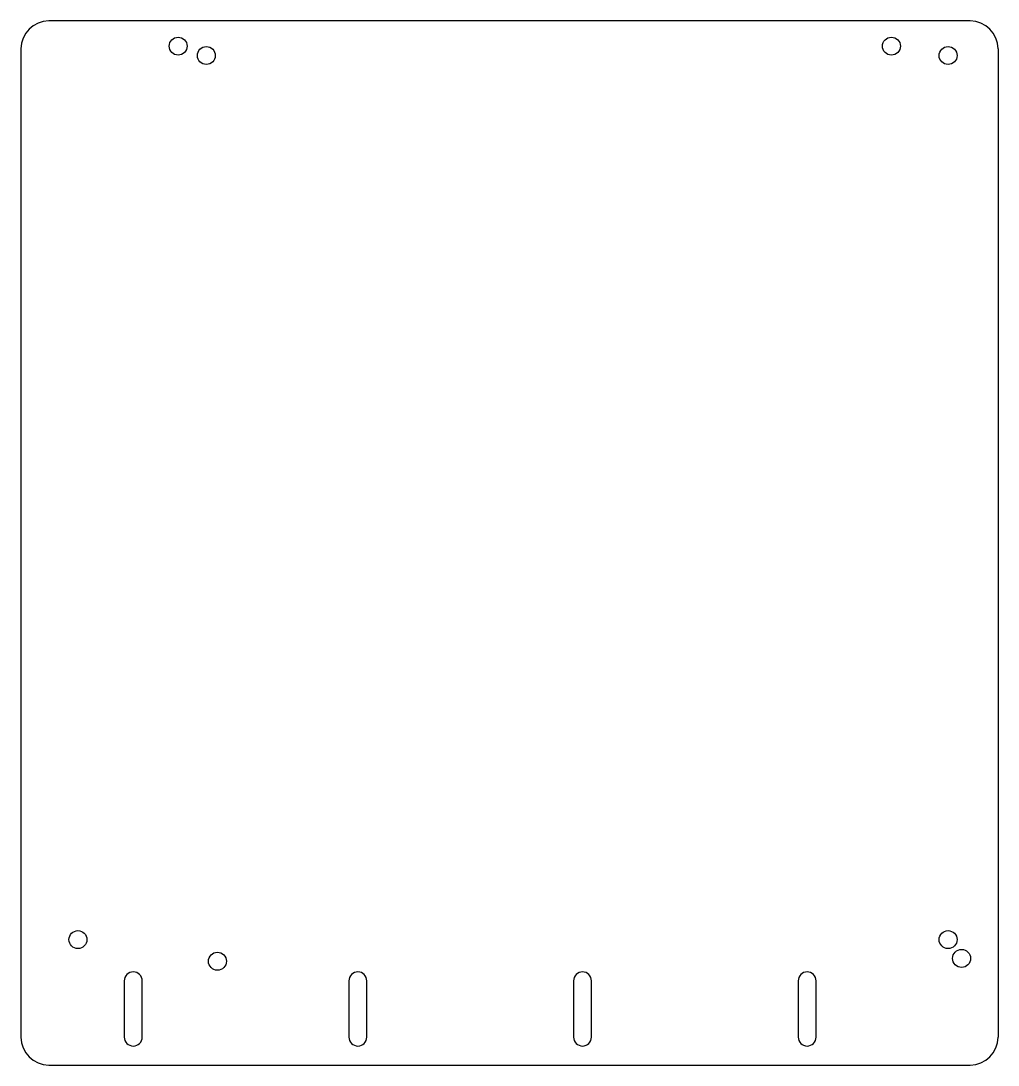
# Model space of a CAD drawing. Header units: millimetres. Extents: x 0 to 174, y -186 to 0.
import ezdxf

# ---------------------------------------------------------------- set-up
doc = ezdxf.new("R2010")
doc.units = ezdxf.units.MM

msp = doc.modelspace()

# ---------------------------------------------------------------- linework, layer by layer
at = {"color": 7, "linetype": 'Continuous', "lineweight": 25}
for p, q in [((169, 0), (5, 0)), ((0, -5), (0, -181)), ((174, -5), (174, -181)), ((18.4, -171), (18.4, -181)), ((21.6, -181), (21.6, -171)), ((58.4, -171), (58.4, -181)), ((61.6, -181), (61.6, -171)), ((98.4, -171), (98.4, -181)), ((101.6, -181), (101.6, -171)), ((138.4, -171), (138.4, -181)), ((141.6, -181), (141.6, -171)), ((5, -186), (169, -186))]:
    msp.add_line(p, q, dxfattribs=at)
for centre in [(28, -4.5), (155, -4.5), (33.02, -6.17), (165.1, -6.17), (10.16, -163.65), (165.1, -163.65), (167.5, -167), (35, -167.5)]:
    msp.add_circle(centre, 1.6, dxfattribs=at)
for centre, radius, start, end in [((5, -5), 5, 90, 180), ((169, -5), 5, 0, 90), ((20, -171), 1.6, 0, 180), ((60, -171), 1.6, 0, 180), ((100, -171), 1.6, 0, 180), ((140, -171), 1.6, 0, 180), ((5, -181), 5, 180, 270), ((20, -181), 1.6, 180, 0), ((60, -181), 1.6, 180, 0), ((100, -181), 1.6, 180, 0), ((140, -181), 1.6, 180, 0), ((169, -181), 5, 270, 0)]:
    msp.add_arc(centre, radius, start, end, dxfattribs=at)

doc.saveas('drawing.dxf')
